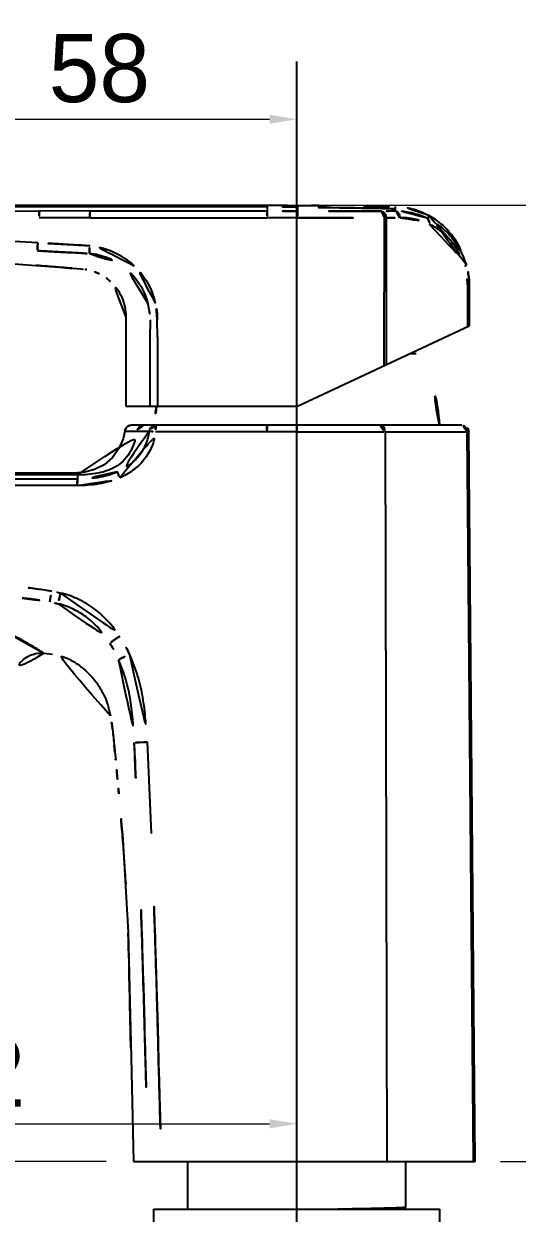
# Model space of a CAD drawing. Extents: x 16296660632 to 16296672714, y -37409619871 to -37409617455.
# Drawn here: x 16296672023 to 16296672095.5, y -37409617860.1 to -37409617685.6 of the extents above; entities that cross this region are included whole.
import ezdxf

# ---------------------------------------------------------------- set-up
doc = ezdxf.new("R2010")
doc.units = 0
doc.header["$LTSCALE"] = 10
doc.header["$MEASUREMENT"] = 0
doc.header["$PDMODE"] = 3
doc.header["$PDSIZE"] = -10
doc.linetypes.add('ACAD_ISO08W100', pattern=[36, 24, -3, 6, -3])
doc.layers.get('0').update_dxf_attribs({"linetype": 'CONTINUOUS'})
doc.layers.get('DEFPOINTS').update_dxf_attribs({"linetype": 'CONTINUOUS'})
doc.layers.add('02___PRT_ALL_AXES', color=7, linetype='CONTINUOUS')
doc.styles.add('Daelim Dimension', font='')
doc.styles.get('Daelim Dimension').set_extended_font_data('나눔고딕')
doc.dimstyles.new('DEFAULT', dxfattribs={"dimscale": 2, "dimtxt": 2, "dimasz": 2, "dimexe": 0, "dimexo": 2, "dimgap": 1, "dimtad": 1, "dimdec": 1, "dimzin": 9, "dimdsep": 46, "dimtxsty": 'Daelim Dimension', "dimcen": 0.5, "dimclrd": 252, "dimclre": 252, "dimclrt": 3, "dimadec": 1, "dimazin": 0, "dimtfac": 1, "dimtdec": 1, "dimtix": 1, "dimtmove": 0, "dimatfit": 3, "dimfxl": 1, "dimtolj": 1, "dimtzin": 1, "dimlwd": 9, "dimlwe": 9, "dimarcsym": 0})

# ---------------------------------------------------------------- blocks, each defined once
blk = doc.blocks.new('*D0')
at = {"color": 5, "lineweight": 9, "transparency": 16777216}
for p, q in [((16296672046.72054, -37409617712.23205), (16296672132.74766, -37409617712.23205)), ((16296672132.74766, -37409617716.23205), (16296672132.74766, -37409617848.53066)), ((16296672093.05945, -37409617852.53066), (16296672132.74766, -37409617852.53066))]:
    blk.add_line(p, q, dxfattribs=at)
at = {"color": 5, "transparency": 16777216}
for points in [[(16296672132.08099, -37409617716.23205), (16296672133.41432, -37409617716.23205), (16296672132.74766, -37409617712.23205)], [(16296672132.08099, -37409617848.53066), (16296672133.41432, -37409617848.53066), (16296672132.74766, -37409617852.53066)]]:
    blk.add_solid(points, dxfattribs=at)
at = {"layer": 'DEFPOINTS', "color": 0, "transparency": 16777216}
for p in [(16296672042.72054, -37409617712.23205), (16296672089.05945, -37409617852.53066), (16296672132.74766, -37409617852.53066)]:
    blk.add_point(p, dxfattribs=at)
at = {"color": 7, "transparency": 16777216, "insert": (16296672125.33994, -37409617782.38136), "char_height": 10, "attachment_point": 5, "rotation": 90, "style": 'Daelim Dimension'}
blk.add_mtext('\\A1;140', dxfattribs=at)
blk = doc.blocks.new('*D1')
at = {"color": 5, "lineweight": 9, "transparency": 16777216}
for p, q in [((16296671957.04567, -37409617776.53273), (16296671926.422609, -37409617776.53273)), ((16296671926.422609, -37409617780.53273), (16296671926.422609, -37409617848.530663)), ((16296672035.1436, -37409617852.530663), (16296671926.422609, -37409617852.530663))]:
    blk.add_line(p, q, dxfattribs=at)
at = {"color": 5, "transparency": 16777216}
for points in [[(16296671925.755939, -37409617780.53273), (16296671927.089279, -37409617780.53273), (16296671926.422609, -37409617776.53273)], [(16296671925.755939, -37409617848.530663), (16296671927.089279, -37409617848.530663), (16296671926.422609, -37409617852.530663)]]:
    blk.add_solid(points, dxfattribs=at)
at = {"layer": 'DEFPOINTS', "color": 0, "transparency": 16777216}
for p in [(16296671961.04567, -37409617776.53273), (16296671926.422609, -37409617852.530663), (16296672039.1436, -37409617852.530663)]:
    blk.add_point(p, dxfattribs=at)
at = {"color": 7, "transparency": 16777216, "insert": (16296671918.97912, -37409617814.531693), "char_height": 10, "attachment_point": 5, "rotation": 90, "style": 'Daelim Dimension'}
blk.add_mtext('\\A1;76', dxfattribs=at)
blk = doc.blocks.new('*D2')
at = {"color": 5, "lineweight": 9, "transparency": 16777216}
for p, q in [((16296671961.04567, -37409617780.53273), (16296671961.04567, -37409617846.9963)), ((16296671965.04567, -37409617846.9963), (16296672059.1436, -37409617846.9963)), ((16296672063.1436, -37409617846.85563), (16296672063.1436, -37409617846.9963))]:
    blk.add_line(p, q, dxfattribs=at)
at = {"color": 5, "transparency": 16777216}
for points in [[(16296671965.04567, -37409617846.32964), (16296671965.04567, -37409617847.66296), (16296671961.04567, -37409617846.9963)], [(16296672059.1436, -37409617846.32964), (16296672059.1436, -37409617847.66296), (16296672063.1436, -37409617846.9963)]]:
    blk.add_solid(points, dxfattribs=at)
at = {"layer": 'DEFPOINTS', "color": 0, "transparency": 16777216}
for p in [(16296671961.04567, -37409617776.53273), (16296672063.1436, -37409617846.9963), (16296672063.1436, -37409617850.85563)]:
    blk.add_point(p, dxfattribs=at)
at = {"color": 7, "transparency": 16777216, "insert": (16296672012.09464, -37409617839.57426), "char_height": 10, "attachment_point": 5, "style": 'Daelim Dimension'}
blk.add_mtext('\\A1;102', dxfattribs=at)
blk = doc.blocks.new('*D4')
at = {"color": 5, "lineweight": 9, "transparency": 16777216}
for p, q in [((16296672005.1436, -37409617736.365753), (16296672005.1436, -37409617699.635193)), ((16296672009.1436, -37409617699.635193), (16296672059.1436, -37409617699.635193)), ((16296672063.1436, -37409617702.125183), (16296672063.1436, -37409617699.635193))]:
    blk.add_line(p, q, dxfattribs=at)
at = {"color": 5, "transparency": 16777216}
for points in [[(16296672009.1436, -37409617698.968521), (16296672009.1436, -37409617700.301849), (16296672005.1436, -37409617699.635193)], [(16296672059.1436, -37409617698.968521), (16296672059.1436, -37409617700.301849), (16296672063.1436, -37409617699.635193)]]:
    blk.add_solid(points, dxfattribs=at)
at = {"layer": 'DEFPOINTS', "color": 0, "transparency": 16777216}
for p in [(16296672063.1436, -37409617699.635193), (16296672063.1436, -37409617706.125183), (16296672005.1436, -37409617740.365753)]:
    blk.add_point(p, dxfattribs=at)
at = {"color": 7, "transparency": 16777216, "insert": (16296672034.1436, -37409617692.191704), "char_height": 10, "attachment_point": 5, "style": 'Daelim Dimension'}
blk.add_mtext('\\A1;58', dxfattribs=at)

msp = doc.modelspace()

# ---------------------------------------------------------------- linework, layer by layer
at = {"color": 1, "linetype": 'ACAD_ISO08W100'}
msp.add_line((16296672063.1436, -37409617879.889519), (16296672063.1436, -37409617691.184967), dxfattribs=at)
at = {"color": 7, "linetype": 'Continuous'}
for p, q in [((16296671985.83684, -37409617712.232048), (16296672058.78195, -37409617712.232048)), ((16296672011.243589, -37409617712.450638), (16296672058.78504, -37409617712.450394)), ((16296672011.243601, -37409617713.088074), (16296672025.338551, -37409617713.093567)), ((16296672032.78574, -37409617713.09639), (16296672025.338591, -37409617713.093246)), ((16296672058.7896, -37409617713.105164), (16296672032.78574, -37409617713.096352)), ((16296672058.78195, -37409617712.232048), (16296672058.783501, -37409617712.450638)), ((16296672058.78306, -37409617712.450523), (16296672058.78307, -37409617713.070908)), ((16296672058.783501, -37409617712.232063), (16296672060.874809, -37409617712.252983)), ((16296672060.874809, -37409617712.252983), (16296672061.768049, -37409617712.261993)), ((16296672061.768049, -37409617712.261993), (16296672063.23658, -37409617712.276939)), ((16296672063.23658, -37409617712.276939), (16296672063.237961, -37409617712.514076)), ((16296672063.23658, -37409617712.276939), (16296672065.279051, -37409617712.298012)), ((16296672063.237961, -37409617712.514076), (16296672063.236891, -37409617713.10965)), ((16296672075.56403, -37409617713.131622), (16296672075.499611, -37409617713.133881)), ((16296672077.560089, -37409617712.450729), (16296672077.5662, -37409617712.751747)), ((16296672077.56702, -37409617712.751778), (16296672077.56708, -37409617713.077568)), ((16296672032.738911, -37409617714.085114), (16296672025.29233, -37409617714.081223)), ((16296672032.738911, -37409617714.085114), (16296672058.781151, -37409617714.095596)), ((16296672063.243549, -37409617714.098152), (16296672058.781231, -37409617714.098221)), ((16296672075.953329, -37409617714.128723), (16296672075.91263, -37409617735.81147)), ((16296672076.27219, -37409617714.127121), (16296672076.27219, -37409617735.643806)), ((16296672082.53105, -37409617713.744987), (16296672082.31465, -37409617714.137962)), ((16296672025.09939, -37409617717.763153), (16296672011.243601, -37409617717.013924)), ((16296672011.842779, -37409617720.079887), (16296672024.882681, -37409617721.08033)), ((16296672031.44162, -37409617721.582947), (16296672031.797581, -37409617721.614731)), ((16296672088.02878, -37409617720.944183), (16296672087.974911, -37409617720.95887)), ((16296672088.382509, -37409617722.817299), (16296672088.37134, -37409617722.719139)), ((16296672088.222031, -37409617724.230667), (16296672088.461399, -37409617724.230667)), ((16296672088.222031, -37409617730.071503), (16296672088.222031, -37409617724.230667)), ((16296672088.461399, -37409617724.230667), (16296672088.461399, -37409617729.959877)), ((16296672038.025841, -37409617728.572197), (16296672038.02569, -37409617741.719139)), ((16296672041.57584, -37409617729.165604), (16296672041.57431, -37409617731.74395)), ((16296672041.574699, -37409617729.065727), (16296672041.57584, -37409617729.165604)), ((16296672042.65457, -37409617731.570511), (16296672042.649799, -37409617729.101738)), ((16296672063.243601, -37409617741.719139), (16296672088.461399, -37409617729.959877)), ((16296672041.57431, -37409617731.74395), (16296672041.57058, -37409617741.719139)), ((16296672042.654579, -37409617731.570511), (16296672042.65493, -37409617731.682129)), ((16296672042.65523, -37409617731.682129), (16296672042.675409, -37409617741.719139)), ((16296672038.02564, -37409617741.719139), (16296672063.243601, -37409617741.719139)), ((16296672038.52549, -37409617744.576553), (16296672038.23033, -37409617744.741837)), ((16296672038.859461, -37409617744.519127), (16296672038.52549, -37409617744.576553)), ((16296672087.36808, -37409617744.519127), (16296672038.85957, -37409617744.519127)), ((16296672075.359671, -37409617744.519173), (16296672075.36557, -37409617744.519127)), ((16296672037.86805, -37409617745.38842), (16296672037.629959, -37409617746.495888)), ((16296672037.86846, -37409617745.388474), (16296672037.868481, -37409617745.38855)), ((16296672037.868481, -37409617745.38855), (16296672039.66452, -37409617745.400032)), ((16296672038.23033, -37409617744.741837), (16296672038.007481, -37409617744.995567)), ((16296672039.66403, -37409617745.399971), (16296672041.46332, -37409617745.407173)), ((16296672058.65947, -37409617745.510406), (16296672042.3783, -37409617745.510429)), ((16296672063.14271, -37409617745.510406), (16296672058.66013, -37409617745.510406)), ((16296672063.144239, -37409617745.510406), (16296672075.888571, -37409617745.510406)), ((16296672076.12566, -37409617745.511726), (16296672076.351749, -37409617852.530678)), ((16296672076.12578, -37409617745.511307), (16296672088.128559, -37409617745.511307)), ((16296672089.05945, -37409617852.530663), (16296672088.12855, -37409617745.51088)), ((16296672089.302, -37409617852.530663), (16296672088.36804, -37409617745.510406)), ((16296672037.012621, -37409617747.956497), (16296672036.066509, -37409617749.269562)), ((16296672037.629959, -37409617746.495888), (16296672037.012621, -37409617747.956497)), ((16296672036.066509, -37409617749.269562), (16296672034.838409, -37409617750.315933)), ((16296672010.6436, -37409617751.519363), (16296672030.9258, -37409617751.519127)), ((16296672032.00613, -37409617751.430237), (16296672030.9258, -37409617751.519127)), ((16296672030.9258, -37409617751.519127), (16296672030.9258, -37409617751.802963)), ((16296672033.44347, -37409617751.03788), (16296672032.00613, -37409617751.430237)), ((16296672034.838409, -37409617750.315933), (16296672033.44347, -37409617751.03788)), ((16296671962.93535, -37409617752.403152), (16296672027.14916, -37409617752.40258)), ((16296672030.9258, -37409617751.803284), (16296671963.08573, -37409617751.802643)), ((16296672027.149179, -37409617752.402443), (16296672030.924549, -37409617752.402611)), ((16296672030.925949, -37409617751.802757), (16296672030.92598, -37409617752.403267)), ((16296672027.12636, -37409617753.381607), (16296671962.912741, -37409617753.383049)), ((16296672030.90122, -37409617753.381798), (16296672027.126499, -37409617753.381668)), ((16296672025.995649, -37409617777.976387), (16296672027.26297, -37409617778.118011)), ((16296672036.075109, -37409617789.119919), (16296672036.07159, -37409617789.092209)), ((16296672036.07159, -37409617789.092209), (16296672036.12278, -37409617789.510399)), ((16296672036.12278, -37409617789.510399), (16296672036.27503, -37409617790.942017)), ((16296672036.27503, -37409617790.942017), (16296672036.416201, -37409617792.42691)), ((16296672041.1362, -37409617790.986771), (16296672041.74086, -37409617804.41729)), ((16296672036.416201, -37409617792.42691), (16296672036.53723, -37409617793.678673)), ((16296672036.532539, -37409617793.630737), (16296672036.522499, -37409617793.528069)), ((16296672036.53723, -37409617793.678673), (16296672036.532539, -37409617793.630737)), ((16296672037.5187, -37409617804.519142), (16296672038.35767, -37409617818.90937)), ((16296672039.1436, -37409617852.530663), (16296672089.302, -37409617852.530663)), ((16296672047.1436, -37409617859.530663), (16296672047.1436, -37409617852.530663)), ((16296672079.1436, -37409617859.247681), (16296672079.1436, -37409617852.530663)), ((16296672042.1436, -37409617862.030663), (16296672042.1436, -37409617859.530663)), ((16296672042.1436, -37409617859.530663), (16296672084.1436, -37409617859.530663)), ((16296672078.65896, -37409617859.530663), (16296672079.13826, -37409617859.253853)), ((16296672079.13826, -37409617859.253853), (16296672079.1436, -37409617859.247681)), ((16296672084.1436, -37409617862.030663), (16296672084.1436, -37409617859.530663))]:
    msp.add_line(p, q, dxfattribs=at)
for points in [[(16296672024.882681, -37409617721.08033), (16296672026.95746, -37409617721.240669), (16296672028.9937, -37409617721.39753), (16296672030.826, -37409617721.535217), (16296672031.44162, -37409617721.582947)], [(16296672038.007481, -37409617744.995567), (16296672037.88167, -37409617745.309593), (16296672037.86804, -37409617745.388496)], [(16296672038.35767, -37409617818.90937), (16296672038.74884, -37409617835.113663), (16296672039.1436, -37409617852.530663)]]:
    msp.add_lwpolyline(points, dxfattribs=at)
for centre, radius, start, end in [((16296672043.50828, -37409620075.468292), 2363.267756, 89.234120045, 89.366364168), ((16296672082.282459, -37409617714.154701), 0.036286, 23.32383364, 27.47123978), ((16296672031.037279, -37409617728.478867), 6.906125, 79.65676877, 83.67946754), ((16296672031.02828, -37409617728.560852), 6.988386, 63.42468554, 79.70923864), ((16296672077.904591, -37409617724.240898), 10.31745, 0.05682716, 16.89045297), ((16296672075.967661, -37409617724.185089), 12.488958, 15.04033313, 17.08559912), ((16296672077.149321, -37409617724.240646), 11.312089, 0.05070731, 16.86483875), ((16296672075.82921, -37409617724.219177), 12.631514, 6.82005689, 15.02673257), ((16296672031.029421, -37409617728.56913), 6.995281, 47.2679897, 63.46329516), ((16296672031.063311, -37409617728.531914), 6.944947, 47.05061293, 47.26490113), ((16296672031.83066, -37409617729.047546), 9.73552, 14.2631803, 14.58543591), ((16296672020.196791, -37409617729.035057), 22.453253, 359.82995546, 0.08873792), ((16296672038.857321, -37409617745.51326), 0.993565, 110.13758255, 116.48626821), ((16296672087.36808, -37409617745.519127), 1, 0.50008551, 90), ((16296672038.86573, -37409617745.521027), 1.006036, 158.35334789, 172.42871137), ((16296672038.858311, -37409617745.517723), 0.997929, 150.29334349, 158.37213976), ((16296672038.86235, -37409617745.521103), 1.003112, 137.74314519, 150.2400457), ((16296672038.859449, -37409617745.518517), 0.999232, 130.22777833, 137.74067522), ((16296672038.8627, -37409617745.523453), 1.005089, 116.5015163, 130.18747769), ((16296672075.718109, -37409617797.178909), 51.668777, 89.54811026, 89.81093961), ((16296672020.069241, -37409617806.099342), 37.89732, 77.25985732, 79.273417), ((16296672020.683001, -37409617802.217133), 32.358604, 76.76773377, 79.01793771), ((16296672019.75116, -37409617786.779404), 20.722535, 24.64535457, 33.01832866), ((16296672025.55143, -37409617781.951653), 4.000012, 83.62394122, 178.05438916), ((16296671981.103399, -37409617796.007767), 55.401541, 6.0590114, 7.14198708), ((16296671944.04829, -37409617799.935257), 92.664212, 5.63760636, 6.05548774), ((16296671777.169069, -37409617816.181374), 260.332312, 5.35786856, 5.5879663), ((16296672420.296181, -37409617755.943138), 385.609739, 185.34645073, 185.59324016), ((16296671182.817209, -37409617875.848106), 857.670587, 5.169100225, 5.307379175), ((16296671101.534349, -37409617883.249939), 939.289762, 4.807975336, 5.172177245), ((16296670593.221519, -37409617865.675903), 1447.902362, 1.708565186, 2.420684116), ((16296670644.31871, -37409617865.109879), 1398.739529, 1.773727551, 2.486752219)]:
    msp.add_arc(centre, radius, start, end, dxfattribs=at)
for points, knots in [([(16296672025.338511, -37409617713.093246), (16296672025.33366, -37409617713.107559), (16296672025.327591, -37409617713.147667), (16296672025.31934, -37409617713.221268), (16296672025.31214, -37409617713.321678), (16296672025.30549, -37409617713.444519), (16296672025.299999, -37409617713.586014), (16296672025.294189, -37409617713.80027), (16296672025.29237, -37409617713.966988), (16296672025.29228, -37409617714.081207)], [0, 0, 0, 0, 0.0457730686, 0.1219977048, 0.2248984824, 0.3505181505, 0.4948559918, 0.6538967102, 1, 1, 1, 1]), ([(16296672032.73892, -37409617714.085167), (16296672032.73897, -37409617713.969193), (16296672032.740601, -37409617713.799767), (16296672032.746229, -37409617713.582314), (16296672032.75173, -37409617713.43956), (16296672032.758499, -37409617713.317177), (16296672032.765949, -37409617713.218803), (16296672032.774441, -37409617713.147919), (16296672032.78087, -37409617713.109787), (16296672032.78574, -37409617713.096352)], [0, 0, 0, 0, 0.3510643538, 0.5127958159, 0.6584355512, 0.7834267139, 0.8838807799, 0.9567355608, 1, 1, 1, 1]), ([(16296672058.7896, -37409617713.105164), (16296672058.784531, -37409617713.117981), (16296672058.779119, -37409617713.155579), (16296672058.773359, -37409617713.225563), (16296672058.771299, -37409617713.323662), (16296672058.770269, -37409617713.49984), (16296672058.77121, -37409617713.759987), (16296672058.776951, -37409617713.978783), (16296672058.78113, -37409617714.095543)], [0, 0, 0, 0, 0.0417072495, 0.1133803405, 0.21321532, 0.33801169, 0.646545936, 1, 1, 1, 1]), ([(16296672058.78112, -37409617713.070923), (16296672058.78266, -37409617713.073639), (16296672058.78787, -37409617713.084351), (16296672058.789339, -37409617713.096458), (16296672058.7896, -37409617713.105186)], [0, 0, 0, 0, 0.2634749558, 1, 1, 1, 1]), ([(16296672063.237961, -37409617712.514076), (16296672062.867149, -37409617712.508751), (16296672061.38233, -37409617712.487373), (16296672059.897511, -37409617712.466408), (16296672058.783489, -37409617712.450562)], [0, 0, 0, 0, 0.2497327536, 1, 1, 1, 1]), ([(16296672063.236891, -37409617713.109627), (16296672062.866671, -37409617713.109222), (16296672061.38423, -37409617713.107567), (16296672059.901791, -37409617713.106369), (16296672058.789579, -37409617713.105232)], [0, 0, 0, 0, 0.2497390901, 1, 1, 1, 1]), ([(16296672063.236891, -37409617713.109612), (16296672063.239479, -37409617713.146057), (16296672063.24012, -37409617713.256691), (16296672063.24309, -37409617713.469116), (16296672063.24365, -37409617713.762154), (16296672063.243759, -37409617713.98114), (16296672063.243549, -37409617714.098152)], [0, 0, 0, 0, 0.1109080009, 0.3354088069, 0.6449194626, 1, 1, 1, 1]), ([(16296672077.5662, -37409617712.751747), (16296672077.05142, -37409617712.733482), (16296672075.98634, -37409617712.718269), (16296672074.338869, -37409617712.684624), (16296672072.59914, -37409617712.656013), (16296672070.78727, -37409617712.626778), (16296672068.92765, -37409617712.598), (16296672066.40624, -37409617712.560066), (16296672064.506901, -37409617712.532318), (16296672063.237961, -37409617712.514076)], [0, 0, 0, 0, 0.1078365564, 0.2229729621, 0.3449717145, 0.4720899746, 0.6023341487, 0.7343234479, 1, 1, 1, 1]), ([(16296672065.279051, -37409617712.298012), (16296672065.64451, -37409617712.301826), (16296672067.098949, -37409617712.317146), (16296672068.553391, -37409617712.332863), (16296672069.64238, -37409617712.345039)], [0, 0, 0, 0, 0.251267971, 1, 1, 1, 1]), ([(16296672075.49176, -37409617713.133583), (16296672073.51672, -37409617713.127037), (16296672069.431761, -37409617713.118347), (16296672065.3468, -37409617713.111923), (16296672063.236891, -37409617713.109642)], [0, 0, 0, 0, 0.4834940967, 1, 1, 1, 1]), ([(16296672075.096081, -37409617712.411636), (16296672075.515989, -37409617712.417679), (16296672076.337351, -37409617712.427994), (16296672077.158779, -37409617712.43856), (16296672077.560089, -37409617712.450729)], [0, 0, 0, 0, 0.5112362662, 1, 1, 1, 1]), ([(16296672075.499611, -37409617713.133881), (16296672075.533751, -37409617713.140007), (16296672075.602461, -37409617713.164597), (16296672075.690861, -37409617713.239632), (16296672075.774981, -37409617713.340073), (16296672075.86273, -37409617713.461449), (16296672075.92523, -37409617713.581429), (16296672075.95821, -37409617713.688431), (16296672075.97324, -37409617713.802368), (16296672075.9634, -37409617713.949654), (16296672075.9545, -37409617714.06794), (16296672075.95332, -37409617714.128723)], [0, 0, 0, 0, 0.0875944488, 0.1796464899, 0.2893877365, 0.4182955411, 0.5575004784, 0.6286945831, 0.7001141459, 0.8464284965, 1, 1, 1, 1]), ([(16296672076.27219, -37409617714.127121), (16296672076.270109, -37409617714.005173), (16296672076.23304, -37409617713.766457), (16296672076.083401, -37409617713.451393), (16296672075.855761, -37409617713.219353), (16296672075.659639, -37409617713.14312), (16296672075.56403, -37409617713.131622)], [0, 0, 0, 0, 0.2772965047, 0.5407621694, 0.78108205, 1, 1, 1, 1]), ([(16296672077.56708, -37409617713.077568), (16296672077.23222, -37409617713.078712), (16296672076.564329, -37409617713.093323), (16296672075.896839, -37409617713.11805), (16296672075.56403, -37409617713.131653)], [0, 0, 0, 0, 0.5013310249, 1, 1, 1, 1]), ([(16296672078.25638, -37409617714.072517), (16296672078.25569, -37409617713.951424), (16296672078.221889, -37409617713.714241), (16296672078.07748, -37409617713.400101), (16296672077.85478, -37409617713.167717), (16296672077.66157, -37409617713.090073), (16296672077.56708, -37409617713.07756)], [0, 0, 0, 0, 0.2778637013, 0.5412974549, 0.7813150198, 1, 1, 1, 1]), ([(16296672082.31465, -37409617714.137962), (16296672081.56679, -37409617713.787086), (16296672080.39105, -37409617713.381287), (16296672078.77762, -37409617713.11367), (16296672077.969379, -37409617713.074997), (16296672077.56708, -37409617713.077553)], [0, 0, 0, 0, 0.5058573803, 0.7536433002, 1, 1, 1, 1]), ([(16296672082.53105, -37409617713.744987), (16296672081.74724, -37409617713.311127), (16296672080.122511, -37409617712.664436), (16296672078.38978, -37409617712.450142), (16296672077.55933, -37409617712.450668)], [0, 0, 0, 0, 0.5189514895, 1, 1, 1, 1]), ([(16296672063.243549, -37409617714.100861), (16296672065.40753, -37409617714.103554), (16296672069.64349, -37409617714.111023), (16296672073.87945, -37409617714.120857), (16296672075.951429, -37409617714.127869)], [0, 0, 0, 0, 0.5108595967, 1, 1, 1, 1]), ([(16296672076.27219, -37409617714.127121), (16296672076.24819, -37409617714.127449), (16296672076.141899, -37409617714.128777), (16296672076.03561, -37409617714.128723), (16296672075.953329, -37409617714.128723)], [0, 0, 0, 0, 0.2258598582, 1, 1, 1, 1]), ([(16296672076.27219, -37409617714.127121), (16296672076.6028, -37409617714.113724), (16296672077.264009, -37409617714.089058), (16296672077.925591, -37409617714.074257), (16296672078.25638, -37409617714.072517)], [0, 0, 0, 0, 0.5000680092, 1, 1, 1, 1]), ([(16296672078.25638, -37409617714.072517), (16296672078.621481, -37409617714.067047), (16296672079.355631, -37409617714.096359), (16296672080.823669, -37409617714.329643), (16296672081.89563, -37409617714.69014), (16296672082.57843, -37409617715.004257)], [0, 0, 0, 0, 0.2460041621, 0.4936302303, 1, 1, 1, 1]), ([(16296672082.315781, -37409617714.140343), (16296672082.373699, -37409617714.179459), (16296672082.478519, -37409617714.285927), (16296672082.575109, -37409617714.496643), (16296672082.6117, -37409617714.74408), (16296672082.595751, -37409617714.916862), (16296672082.57843, -37409617715.004257)], [0, 0, 0, 0, 0.2202612933, 0.4584423018, 0.7192168524, 1, 1, 1, 1]), ([(16296672082.53105, -37409617713.744987), (16296672083.17592, -37409617714.101936), (16296672084.394409, -37409617714.953217), (16296672085.92848, -37409617716.56469), (16296672087.129061, -37409617718.436943), (16296672087.688841, -37409617719.811127), (16296672087.905451, -37409617720.515846)], [0, 0, 0, 0, 0.2499672313, 0.4999502139, 0.749971632, 1, 1, 1, 1]), ([(16296672087.974911, -37409617720.95887), (16296672087.729971, -37409617720.150047), (16296672087.084391, -37409617718.64222), (16296672085.725189, -37409617716.707863), (16296672084.127319, -37409617715.19593), (16296672082.92728, -37409617714.442757), (16296672082.315781, -37409617714.140327)], [0, 0, 0, 0, 0.2788142737, 0.5360836551, 0.7749262813, 1, 1, 1, 1]), ([(16296672082.57843, -37409617715.004257), (16296672083.131081, -37409617715.274208), (16296672084.223221, -37409617715.94912), (16296672085.68738, -37409617717.319023), (16296672086.94763, -37409617719.09536), (16296672087.54854, -37409617720.490562), (16296672087.77696, -37409617721.243233)], [0, 0, 0, 0, 0.2213422248, 0.4585983474, 0.716934481, 1, 1, 1, 1]), ([(16296672025.09939, -37409617717.76313), (16296672025.08745, -37409617717.896446), (16296672025.067459, -37409617718.147774), (16296672025.04623, -37409617718.48835), (16296672025.035959, -37409617718.745003), (16296672025.03163, -37409617718.88372), (16296672025.03319, -37409617718.933311)], [0, 0, 0, 0, 0.3425317981, 0.6451523816, 0.8730482242, 1, 1, 1, 1]), ([(16296672032.738911, -37409617718.181412), (16296672032.580589, -37409617718.166641), (16296672032.26265, -37409617718.1465), (16296672031.785339, -37409617718.122032), (16296672031.30765, -37409617718.096153), (16296672030.670839, -37409617718.061996), (16296672029.874929, -37409617718.019234), (16296672028.91983, -37409617717.968048), (16296672027.96472, -37409617717.916878), (16296672026.691231, -37409617717.848602), (16296672025.73613, -37409617717.797363), (16296672025.09939, -37409617717.763191)], [0, 0, 0, 0, 0.0623476832, 0.1248794067, 0.1874143174, 0.2499237473, 0.3749321535, 0.4999448996, 0.6249593944, 0.7499733419, 1, 1, 1, 1]), ([(16296672032.67473, -37409617719.346977), (16296672032.671909, -37409617719.327042), (16296672032.669519, -37409617719.276253), (16296672032.669291, -37409617719.185333), (16296672032.672831, -37409617719.065826), (16296672032.682791, -37409617718.859833), (16296672032.70381, -37409617718.562073), (16296672032.72599, -37409617718.313301), (16296672032.738899, -37409617718.181473)], [0, 0, 0, 0, 0.0516973977, 0.1302504427, 0.2335711423, 0.3586394856, 0.6598590537, 1, 1, 1, 1]), ([(16296672039.27305, -37409617721.165916), (16296672038.83186, -37409617720.745773), (16296672037.87747, -37409617719.977707), (16296672036.27647, -37409617719.0802), (16296672034.550119, -37409617718.457443), (16296672033.345051, -37409617718.239891), (16296672032.73897, -37409617718.180862)], [0, 0, 0, 0, 0.2500661683, 0.5000842932, 0.7500555633, 1, 1, 1, 1]), ([(16296672025.03319, -37409617718.933289), (16296672025.67388, -37409617718.967468), (16296672026.635019, -37409617719.018753), (16296672027.9167, -37409617719.087059), (16296672028.878111, -37409617719.138283), (16296672029.839161, -37409617719.189468), (16296672030.639681, -37409617719.232231), (16296672031.28017, -37409617719.266411), (16296672031.759701, -37409617719.29216), (16296672032.22492, -37409617719.31617), (16296672032.529699, -37409617719.334167), (16296672032.67502, -37409617719.347031)], [0, 0, 0, 0, 0.2515089967, 0.3773026049, 0.5031293242, 0.6289146874, 0.7545696644, 0.8173793118, 0.8803467709, 0.9428117308, 1, 1, 1, 1]), ([(16296672032.67452, -37409617719.346909), (16296672033.133011, -37409617719.389702), (16296672034.04578, -37409617719.538673), (16296672035.80654, -37409617720.089027), (16296672037.030161, -37409617720.778458), (16296672037.760059, -37409617721.338379)], [0, 0, 0, 0, 0.2501441123, 0.5002853887, 1, 1, 1, 1]), ([(16296672024.882681, -37409617721.08033), (16296672025.42926, -37409617721.122269), (16296672026.522341, -37409617721.206963), (16296672028.16198, -37409617721.333893), (16296672029.80167, -37409617721.460114), (16296672030.89522, -37409617721.538811), (16296672031.44162, -37409617721.582947)], [0, 0, 0, 0, 0.2499998611, 0.4999997157, 0.7499997689, 1, 1, 1, 1]), ([(16296672041.25231, -37409617726.59597), (16296672041.115761, -37409617726.078293), (16296672040.76119, -37409617725.062103), (16296672039.979309, -37409617723.651573), (16296672038.98098, -37409617722.386307), (16296672038.184139, -37409617721.664017), (16296672037.76001, -37409617721.338379)], [0, 0, 0, 0, 0.2501558141, 0.5001968837, 0.7501554359, 1, 1, 1, 1]), ([(16296672042.34819, -37409617726.521111), (16296672042.10585, -37409617725.509567), (16296672041.518459, -37409617724.032509), (16296672040.35383, -37409617722.300613), (16296672039.65004, -37409617721.525146), (16296672039.27223, -37409617721.16629)], [0, 0, 0, 0, 0.499461911, 0.7497955707, 1, 1, 1, 1]), ([(16296672087.975, -37409617720.95919), (16296672087.9799, -37409617720.979309), (16296672087.976061, -37409617721.028267), (16296672087.93644, -37409617721.099083), (16296672087.86832, -37409617721.17305), (16296672087.81012, -37409617721.219307), (16296672087.77693, -37409617721.243118)], [0, 0, 0, 0, 0.1715092356, 0.3863026961, 0.6617728006, 1, 1, 1, 1]), ([(16296672088.461399, -37409617724.230667), (16296672088.461399, -37409617724.119827), (16296672088.458521, -37409617723.909233), (16296672088.44701, -37409617723.611801), (16296672088.43343, -37409617723.387047), (16296672088.421459, -37409617723.227409), (16296672088.412821, -37409617723.123749), (16296672088.404461, -37409617723.031357), (16296672088.39662, -37409617722.950592), (16296672088.389521, -37409617722.881706), (16296672088.38341, -37409617722.825012), (16296672088.378969, -37409617722.785431), (16296672088.37616, -37409617722.760101), (16296672088.37438, -37409617722.745659), (16296672088.37343, -37409617722.73481), (16296672088.371691, -37409617722.726112), (16296672088.37253, -37409617722.722572), (16296672088.37081, -37409617722.719139), (16296672088.37134, -37409617722.719139)], [0, 0, 0, 0, 0.2194576746, 0.417016221, 0.5893332403, 0.6652665868, 0.734014114, 0.7953089282, 0.8489398774, 0.8947096229, 0.9324193288, 0.9618863153, 0.9734975569, 0.9830162706, 0.9904341742, 0.9957429719, 0.9989343547, 1, 1, 1, 1]), ([(16296672038.025801, -37409617728.572212), (16296672038.025801, -37409617728.098801), (16296672037.92499, -37409617727.14032), (16296672037.491541, -37409617725.757469), (16296672036.77471, -37409617724.497993), (16296672036.14183, -37409617723.771133), (16296672035.795321, -37409617723.44857)], [0, 0, 0, 0, 0.2475361661, 0.4999999794, 0.752463778, 1, 1, 1, 1]), ([(16296672041.266279, -37409617726.648857), (16296672041.3685, -37409617727.042648), (16296672041.527069, -37409617727.843597), (16296672041.57428, -37409617728.658653), (16296672041.57473, -37409617729.065659)], [0, 0, 0, 0, 0.4998942227, 1, 1, 1, 1]), ([(16296672042.649981, -37409617729.000214), (16296672042.64929, -37409617728.592934), (16296672042.610229, -37409617727.775391), (16296672042.453529, -37409617726.972343), (16296672042.359711, -37409617726.574654)], [0, 0, 0, 0, 0.4991822836, 1, 1, 1, 1]), ([(16296672040.633949, -37409617744.519112), (16296672040.51642, -37409617744.519089), (16296672040.278431, -37409617744.563721), (16296672039.970551, -37409617744.755524), (16296672039.749241, -37409617745.045883), (16296672039.67849, -37409617745.280762), (16296672039.66452, -37409617745.400032)], [0, 0, 0, 0, 0.2473975852, 0.4961834671, 0.7472013308, 1, 1, 1, 1]), ([(16296672042.40971, -37409617744.519127), (16296672042.29442, -37409617744.519119), (16296672042.060101, -37409617744.564522), (16296672041.758659, -37409617744.758926), (16296672041.54361, -37409617745.051849), (16296672041.476179, -37409617745.287376), (16296672041.463329, -37409617745.407143)], [0, 0, 0, 0, 0.2446834445, 0.4922905641, 0.7443677118, 1, 1, 1, 1]), ([(16296672042.409439, -37409617744.519127), (16296672042.40761, -37409617744.519127), (16296672042.405439, -37409617744.52784), (16296672042.402861, -37409617744.539597), (16296672042.40016, -37409617744.563591), (16296672042.39859, -37409617744.581337), (16296672042.397779, -37409617744.591881)], [0, 0, 0, 0, 0.0740555967, 0.2638111957, 0.5728749498, 1, 1, 1, 1]), ([(16296672042.45381, -37409617744.519127), (16296672042.451929, -37409617744.519127), (16296672042.44981, -37409617744.528198), (16296672042.44717, -37409617744.540314), (16296672042.444521, -37409617744.56517), (16296672042.442961, -37409617744.583527), (16296672042.442169, -37409617744.594429)], [0, 0, 0, 0, 0.0736916935, 0.2635188903, 0.5727583024, 1, 1, 1, 1]), ([(16296672058.686661, -37409617744.519127), (16296672058.70118, -37409617744.519127), (16296672058.72864, -37409617744.521317), (16296672058.76614, -37409617744.533417), (16296672058.79571, -37409617744.556511), (16296672058.811291, -37409617744.59198), (16296672058.815491, -37409617744.634956), (16296672058.814699, -37409617744.708214), (16296672058.81336, -37409617744.81929), (16296672058.81279, -37409617744.972748), (16296672058.804449, -37409617745.148956), (16296672058.75375, -37409617745.334862), (16296672058.69397, -37409617745.452713), (16296672058.6598, -37409617745.510406)], [0, 0, 0, 0, 0.0395736822, 0.0745226752, 0.1061372174, 0.1384916931, 0.176900811, 0.2232025978, 0.3381616333, 0.4795812658, 0.6417238741, 0.8172557052, 1, 1, 1, 1]), ([(16296672063.14431, -37409617745.510406), (16296672063.1443, -37409617745.445923), (16296672063.14407, -37409617745.319237), (16296672063.143101, -37409617745.135422), (16296672063.14155, -37409617744.966057), (16296672063.139469, -37409617744.817932), (16296672063.13732, -37409617744.710182), (16296672063.13522, -37409617744.638817), (16296672063.13385, -37409617744.59713), (16296672063.132, -37409617744.565308), (16296672063.131201, -37409617744.540024), (16296672063.12846, -37409617744.528923), (16296672063.12866, -37409617744.519127), (16296672063.12697, -37409617744.519127)], [0, 0, 0, 0, 0.1950477644, 0.3831505623, 0.5560196799, 0.7072842229, 0.8313313669, 0.8817154986, 0.9236344921, 0.9566114405, 0.9804106861, 0.9948812968, 1, 1, 1, 1]), ([(16296672075.365141, -37409617744.519127), (16296672075.399509, -37409617744.519127), (16296672075.47197, -37409617744.533524), (16296672075.57193, -37409617744.5933), (16296672075.661869, -37409617744.687622), (16296672075.77142, -37409617744.862358), (16296672075.86323, -37409617745.141373), (16296672075.887991, -37409617745.382927), (16296672075.888571, -37409617745.510406)], [0, 0, 0, 0, 0.0849249205, 0.1778660287, 0.2836118595, 0.4040341305, 0.6849976363, 1, 1, 1, 1]), ([(16296672075.36557, -37409617744.519173), (16296672075.465481, -37409617744.519661), (16296672075.67695, -37409617744.577011), (16296672075.925949, -37409617744.806969), (16296672076.087271, -37409617745.133011), (16296672076.12509, -37409617745.383186), (16296672076.12578, -37409617745.511307)], [0, 0, 0, 0, 0.218412408, 0.4564552377, 0.7198894326, 1, 1, 1, 1]), ([(16296672088.128559, -37409617745.511307), (16296672088.1278, -37409617745.383018), (16296672088.090019, -37409617745.132637), (16296672087.928379, -37409617744.806419), (16296672087.679239, -37409617744.577072), (16296672087.46789, -37409617744.519127), (16296672087.36808, -37409617744.519127)], [0, 0, 0, 0, 0.2804323288, 0.5439038557, 0.7818315711, 1, 1, 1, 1]), ([(16296672030.9258, -37409617751.802963), (16296672031.42901, -37409617751.802963), (16296672032.43605, -37409617751.771446), (16296672033.93742, -37409617751.585083), (16296672035.40424, -37409617751.203857), (16296672036.780331, -37409617750.548286), (16296672037.93269, -37409617749.543518), (16296672038.789881, -37409617748.28553), (16296672039.37775, -37409617746.886978), (16296672039.599541, -37409617745.898949), (16296672039.66403, -37409617745.399971)], [0, 0, 0, 0, 0.1250067817, 0.2500221264, 0.3750858078, 0.5000941946, 0.6250894915, 0.750032142, 0.8750148892, 1, 1, 1, 1]), ([(16296672037.13323, -37409617752.24073), (16296672037.479521, -37409617752.103256), (16296672038.143009, -37409617751.756882), (16296672039.085739, -37409617751.153572), (16296672039.94978, -37409617750.437408), (16296672040.709101, -37409617749.610962), (16296672041.349091, -37409617748.688423), (16296672041.84807, -37409617747.682388), (16296672042.201031, -37409617746.617363), (16296672042.33798, -37409617745.881058), (16296672042.3783, -37409617745.510429)], [0, 0, 0, 0, 0.1248965505, 0.2498732179, 0.3748182566, 0.4999130961, 0.6249700857, 0.7499461701, 0.8750222278, 1, 1, 1, 1]), ([(16296672041.46332, -37409617745.407173), (16296672041.42454, -37409617745.735909), (16296672041.30381, -37409617746.38945), (16296672040.987329, -37409617747.334419), (16296672040.536289, -37409617748.223778), (16296672039.7687, -37409617749.306213), (16296672038.539289, -37409617750.440643), (16296672037.37155, -37409617751.082512), (16296672036.76524, -37409617751.344452)], [0, 0, 0, 0, 0.1251235541, 0.250311477, 0.3754553421, 0.5006321318, 0.7503449308, 1, 1, 1, 1]), ([(16296672041.463329, -37409617745.407143), (16296672041.57937, -37409617745.418869), (16296672041.884331, -37409617745.453613), (16296672042.18927, -37409617745.48848), (16296672042.37829, -37409617745.510513)], [0, 0, 0, 0, 0.3799818945, 1, 1, 1, 1]), ([(16296672042.397779, -37409617744.591881), (16296672042.393961, -37409617744.641373), (16296672042.388559, -37409617744.762833), (16296672042.380239, -37409617745.068977), (16296672042.378349, -37409617745.325661), (16296672042.3783, -37409617745.510406)], [0, 0, 0, 0, 0.1620684243, 0.39680248, 1, 1, 1, 1]), ([(16296672042.442169, -37409617744.594429), (16296672042.43852, -37409617744.644127), (16296672042.433451, -37409617744.765671), (16296672042.42594, -37409617745.070976), (16296672042.424601, -37409617745.326591), (16296672042.42498, -37409617745.510406)], [0, 0, 0, 0, 0.1631962512, 0.3981486838, 1, 1, 1, 1]), ([(16296672088.12855, -37409617745.51088), (16296672088.16264, -37409617745.510681), (16296672088.210489, -37409617745.510422), (16296672088.269711, -37409617745.510193), (16296672088.30385, -37409617745.510063), (16296672088.330561, -37409617745.510101), (16296672088.34841, -37409617745.509979), (16296672088.35849, -37409617745.510246), (16296672088.363779, -37409617745.509972), (16296672088.365959, -37409617745.510643), (16296672088.36804, -37409617745.510078), (16296672088.36805, -37409617745.510406)], [0, 0, 0, 0, 0.4269232271, 0.5992665672, 0.7420056628, 0.8541826219, 0.9349168981, 0.9633035992, 0.9836408844, 0.9958840412, 1, 1, 1, 1]), ([(16296672036.76524, -37409617751.344452), (16296672035.85309, -37409617751.73909), (16296672033.91206, -37409617752.269127), (16296672031.919609, -37409617752.402901), (16296672030.924749, -37409617752.403343)], [0, 0, 0, 0, 0.4997503285, 1, 1, 1, 1]), ([(16296672036.765221, -37409617751.34446), (16296672036.768881, -37409617751.357849), (16296672036.781429, -37409617751.393097), (16296672036.82024, -37409617751.496033), (16296672036.89393, -37409617751.677017), (16296672037.00403, -37409617751.94059), (16296672037.08794, -37409617752.136368), (16296672037.133101, -37409617752.240791)], [0, 0, 0, 0, 0.0429808366, 0.1156845218, 0.3406420562, 0.6477863188, 1, 1, 1, 1]), ([(16296672030.90122, -37409617753.381798), (16296672031.43264, -37409617753.380112), (16296672032.49585, -37409617753.345551), (16296672034.081461, -37409617753.156487), (16296672035.6395, -37409617752.807388), (16296672036.64748, -37409617752.457047), (16296672037.13286, -37409617752.240883)], [0, 0, 0, 0, 0.2500050997, 0.4999546622, 0.7500306287, 1, 1, 1, 1]), ([(16296672030.924549, -37409617752.402611), (16296672030.92211, -37409617752.416656), (16296672030.91894, -37409617752.454803), (16296672030.9123, -37409617752.566406), (16296672030.906879, -37409617752.764236), (16296672030.90226, -37409617753.052589), (16296672030.901251, -37409617753.267349), (16296672030.90122, -37409617753.381882)], [0, 0, 0, 0, 0.0436803715, 0.1169406079, 0.3424996979, 0.6493262186, 1, 1, 1, 1]), ([(16296672027.12274, -37409617768.864197), (16296672026.770321, -37409617768.797737), (16296672026.063829, -37409617768.673286), (16296672025.001181, -37409617768.504181), (16296672023.93379, -37409617768.366562), (16296672023.219061, -37409617768.303688), (16296672022.86138, -37409617768.277153)], [0, 0, 0, 0, 0.2499910765, 0.500002218, 0.7499904398, 1, 1, 1, 1]), ([(16296672022.786079, -37409617769.888748), (16296672023.12742, -37409617769.90667), (16296672023.808889, -37409617769.967667), (16296672025.16452, -37409617770.148209), (16296672026.176161, -37409617770.320549), (16296672026.84738, -37409617770.451118)], [0, 0, 0, 0, 0.2499526822, 0.499967304, 1, 1, 1, 1]), ([(16296672026.846889, -37409617770.451019), (16296672026.882099, -37409617770.216988), (16296672026.97155, -37409617769.687553), (16296672027.06785, -37409617769.15937), (16296672027.12359, -37409617768.864372)], [0, 0, 0, 0, 0.4408167803, 1, 1, 1, 1]), ([(16296672028.08983, -37409617770.717644), (16296672028.880449, -37409617770.905159), (16296672030.040791, -37409617771.321083), (16296672031.463381, -37409617772.114021), (16296672032.793501, -37409617773.055557), (16296672034.265841, -37409617774.475487), (16296672035.230909, -37409617775.792923), (16296672035.66412, -37409617776.48098)], [0, 0, 0, 0, 0.249839358, 0.3749883864, 0.5000891429, 0.7499988378, 1, 1, 1, 1]), ([(16296672028.42671, -37409617769.13504), (16296672028.359461, -37409617769.429764), (16296672028.24292, -37409617769.95639), (16296672028.13344, -37409617770.484596), (16296672028.089821, -37409617770.717644)], [0, 0, 0, 0, 0.5604559091, 1, 1, 1, 1]), ([(16296672028.426701, -37409617769.13504), (16296672028.87822, -37409617769.222359), (16296672029.54438, -37409617769.41674), (16296672030.402821, -37409617769.75016), (16296672031.246401, -37409617770.120682), (16296672032.26597, -37409617770.658272), (16296672033.411421, -37409617771.433037), (16296672034.475281, -37409617772.315666), (16296672035.45586, -37409617773.290443), (16296672036.338751, -37409617774.354057), (16296672036.87126, -37409617775.10556), (16296672037.127279, -37409617775.488022)], [0, 0, 0, 0, 0.1249082218, 0.1875507508, 0.2501414955, 0.3750807037, 0.500009436, 0.625040492, 0.7500229513, 0.8749951999, 1, 1, 1, 1]), ([(16296672021.02393, -37409617775.150833), (16296672021.38863, -37409617775.326942), (16296672022.08045, -37409617775.677872), (16296672023.052179, -37409617776.207191), (16296672023.79001, -37409617776.627823), (16296672024.318701, -37409617776.938637), (16296672024.664261, -37409617777.145393), (16296672024.97197, -37409617777.332443), (16296672025.240101, -37409617777.497704), (16296672025.467581, -37409617777.639542), (16296672025.65358, -37409617777.756767), (16296672025.78299, -37409617777.838966), (16296672025.865219, -37409617777.89151), (16296672025.91243, -37409617777.921577), (16296672025.94618, -37409617777.943733), (16296672025.976391, -37409617777.962357), (16296672025.983049, -37409617777.968559), (16296672025.997431, -37409617777.976509), (16296672025.995649, -37409617777.976379)], [0, 0, 0, 0, 0.2123501723, 0.4066255006, 0.5801332159, 0.6576331716, 0.7281743329, 0.7912672928, 0.8464398865, 0.8933238976, 0.9317991552, 0.9617804115, 0.9735596653, 0.9831861004, 0.9906513625, 0.9959471505, 0.9990653647, 1, 1, 1, 1]), ([(16296672037.12705, -37409617775.487732), (16296672036.835661, -37409617775.679657), (16296672036.429171, -37409617775.950302), (16296672035.94277, -37409617776.283287), (16296672035.74585, -37409617776.421471), (16296672035.66408, -37409617776.481003)], [0, 0, 0, 0, 0.591930728, 0.8284073004, 1, 1, 1, 1]), ([(16296672035.761141, -37409617787.134697), (16296672035.65885, -37409617786.617058), (16296672035.41033, -37409617785.586143), (16296672034.8353, -37409617784.078262), (16296672034.015011, -37409617782.644524), (16296672032.97777, -37409617781.310226), (16296672031.751881, -37409617780.125679), (16296672030.37134, -37409617779.14711), (16296672028.86915, -37409617778.434143), (16296672027.798349, -37409617778.177834), (16296672027.26298, -37409617778.118011)], [0, 0, 0, 0, 0.1200117449, 0.2407009927, 0.3657644688, 0.4942769516, 0.6238695473, 0.7521335929, 0.8774716346, 1, 1, 1, 1]), ([(16296672036.96113, -37409617778.913383), (16296672037.38715, -37409617779.860909), (16296672037.9217, -37409617781.332024), (16296672038.43742, -37409617783.345917), (16296672038.729931, -37409617784.878082), (16296672038.936819, -37409617786.423531), (16296672039.13122, -37409617788.492798), (16296672039.21286, -37409617790.049744), (16296672039.254749, -37409617791.087791)], [0, 0, 0, 0, 0.2499635124, 0.3750088362, 0.5000102686, 0.6250124412, 0.7500347133, 1, 1, 1, 1]), ([(16296672036.96118, -37409617778.913788), (16296672037.04793, -37409617778.868401), (16296672037.261801, -37409617778.762169), (16296672037.802389, -37409617778.501411), (16296672038.257669, -37409617778.289146), (16296672038.585939, -37409617778.137947)], [0, 0, 0, 0, 0.1631147286, 0.3978281816, 1, 1, 1, 1]), ([(16296672038.585991, -37409617778.138062), (16296672039.0443, -37409617779.136047), (16296672039.62442, -37409617780.685379), (16296672040.1936, -37409617782.808342), (16296672040.631479, -37409617784.963371), (16296672040.95854, -37409617787.69471), (16296672041.086349, -37409617789.889023), (16296672041.1362, -37409617790.986771)], [0, 0, 0, 0, 0.249889191, 0.3749156405, 0.4999424701, 0.7499536147, 1, 1, 1, 1]), ([(16296672036.07159, -37409617789.092209), (16296672036.050409, -37409617788.925797), (16296672035.96302, -37409617788.270897), (16296672035.85672, -37409617787.618317), (16296672035.761141, -37409617787.134697)], [0, 0, 0, 0, 0.2538831719, 1, 1, 1, 1]), ([(16296672041.13619, -37409617790.986771), (16296672040.92378, -37409617790.996483), (16296672040.52364, -37409617791.015457), (16296672039.980209, -37409617791.042908), (16296672039.565559, -37409617791.066521), (16296672039.33857, -37409617791.080406), (16296672039.255039, -37409617791.087784)], [0, 0, 0, 0, 0.3385972481, 0.6379235492, 0.8664621607, 1, 1, 1, 1]), ([(16296672036.81049, -37409617796.511368), (16296672036.78817, -37409617796.272186), (16296672036.69939, -37409617795.327744), (16296672036.60626, -37409617794.383698), (16296672036.53723, -37409617793.678673)], [0, 0, 0, 0, 0.2532297664, 1, 1, 1, 1]), ([(16296672037.5187, -37409617804.519127), (16296672037.62056, -37409617805.727013), (16296672037.99074, -37409617810.560806), (16296672038.229071, -37409617815.403976), (16296672038.362379, -37409617819.03717)], [0, 0, 0, 0, 0.2500438627, 1, 1, 1, 1]), ([(16296672038.362379, -37409617819.03717), (16296672038.46471, -37409617821.825722), (16296672038.767229, -37409617832.989517), (16296672038.85124, -37409617844.158607), (16296672039.1436, -37409617852.530663)], [0, 0, 0, 0, 0.2498685617, 1, 1, 1, 1]), ([(16296672040.48012, -37409617822.50415), (16296672040.633101, -37409617827.508301), (16296672040.9042, -37409617837.517487), (16296672041.177311, -37409617847.526627), (16296672041.32938, -37409617852.530663)], [0, 0, 0, 0, 0.5000070837, 1, 1, 1, 1]), ([(16296672042.393, -37409617821.820099), (16296672042.4695, -37409617824.379143), (16296672042.65468, -37409617830.776947), (16296672042.87155, -37409617839.094757), (16296672043.076929, -37409617846.772598), (16296672043.186449, -37409617850.611328), (16296672043.24205, -37409617852.530663)], [0, 0, 0, 0, 0.2499998921, 0.6249999821, 0.8125000285, 1, 1, 1, 1]), ([(16296672069.1588, -37409617859.530663), (16296672069.85158, -37409617859.519508), (16296672071.180571, -37409617859.49752), (16296672073.07584, -37409617859.463432), (16296672074.531469, -37409617859.434158), (16296672075.582211, -37409617859.410332), (16296672076.275009, -37409617859.393158), (16296672076.89889, -37409617859.376007), (16296672077.45056, -37409617859.358902), (16296672077.92716, -37409617859.341873), (16296672078.326139, -37409617859.324913), (16296672078.609119, -37409617859.310112), (16296672078.795111, -37409617859.297829), (16296672078.90398, -37409617859.289352), (16296672078.99209, -37409617859.280861), (16296672079.059669, -37409617859.272728), (16296672079.10601, -37409617859.264374), (16296672079.13047, -37409617859.258331), (16296672079.138241, -37409617859.253853)], [0, 0, 0, 0, 0.2081448466, 0.3992995603, 0.5694520887, 0.6455179025, 0.7150361641, 0.7776410308, 0.8330089308, 0.8808441955, 0.9209053079, 0.952975308, 0.9659652842, 0.9769031709, 0.9857741781, 0.9925725126, 0.997303661, 1, 1, 1, 1])]:
    msp.add_open_spline(points, degree=3, knots=knots, dxfattribs=at)
for points in [[(16296672042.3482, -37409617726.521111), (16296672042.352289, -37409617726.539192), (16296672042.35548, -37409617726.557472), (16296672042.359501, -37409617726.575577)], [(16296672038.515261, -37409617744.580429), (16296672038.624689, -37409617744.540329), (16296672038.742929, -37409617744.519211), (16296672038.85947, -37409617744.519173)], [(16296672035.66412, -37409617776.48098), (16296672036.155319, -37409617777.25753), (16296672036.5858, -37409617778.074669), (16296672036.96113, -37409617778.913383)], [(16296672039.255039, -37409617791.087784), (16296672039.445271, -37409617795.565033), (16296672039.63743, -37409617800.042191), (16296672039.83102, -37409617804.519287)]]:
    msp.add_open_spline(points, degree=3, dxfattribs=at)
at = {"layer": '02___PRT_ALL_AXES', "color": 7, "linetype": 'Continuous'}
for p, q in [((16296672080.649429, -37409617734.047577), (16296672079.695299, -37409617734.047577)), ((16296672047.1436, -37409617859.530663), (16296672047.1436, -37409617852.530663)), ((16296672079.1436, -37409617859.247681), (16296672079.1436, -37409617852.530663))]:
    msp.add_line(p, q, dxfattribs=at)
for start, end in [(2.80269654, 33.29191631), (169.47731697, 177.19730346)]:
    msp.add_arc((16296672063.1436, -37409617745.543243), 20.94288, start, end, dxfattribs=at)

# ---------------------------------------------------------------- dimensions: what is measured, and where the dimension line sits
for base, p1, p2, picture, middle in [((16296672063.1436, -37409617699.635193), (16296672005.1436, -37409617740.365753), (16296672063.1436, -37409617706.125183), '*D4', (16296672034.1436, -37409617692.191704)), ((16296672063.1436, -37409617846.9963), (16296671961.04567, -37409617776.53273), (16296672063.1436, -37409617850.855629), '*D2', (16296672012.094641, -37409617839.574257))]:
    dim = msp.add_linear_dim(base=base, p1=p1, p2=p2, dimstyle='DEFAULT', override={"dimtxt": 5, "dimdec": 0, "dimclrd": 5, "dimclre": 5, "dimclrt": 7})
    dim.commit()
    dim.dimension.update_dxf_attribs({"geometry": picture, "text_midpoint": middle})
for base, p1, p2, picture, middle in [((16296672132.74766, -37409617852.530663), (16296672042.720539, -37409617712.232048), (16296672089.05945, -37409617852.530663), '*D0', (16296672125.339939, -37409617782.381363)), ((16296671926.422609, -37409617852.530663), (16296671961.04567, -37409617776.53273), (16296672039.1436, -37409617852.530663), '*D1', (16296671918.97912, -37409617814.531693))]:
    dim = msp.add_linear_dim(base=base, p1=p1, p2=p2, angle=90, dimstyle='DEFAULT', override={"dimtxt": 5, "dimdec": 0, "dimclrd": 5, "dimclre": 5, "dimclrt": 7})
    dim.commit()
    dim.dimension.update_dxf_attribs({"geometry": picture, "text_midpoint": middle})

doc.saveas('drawing.dxf')
